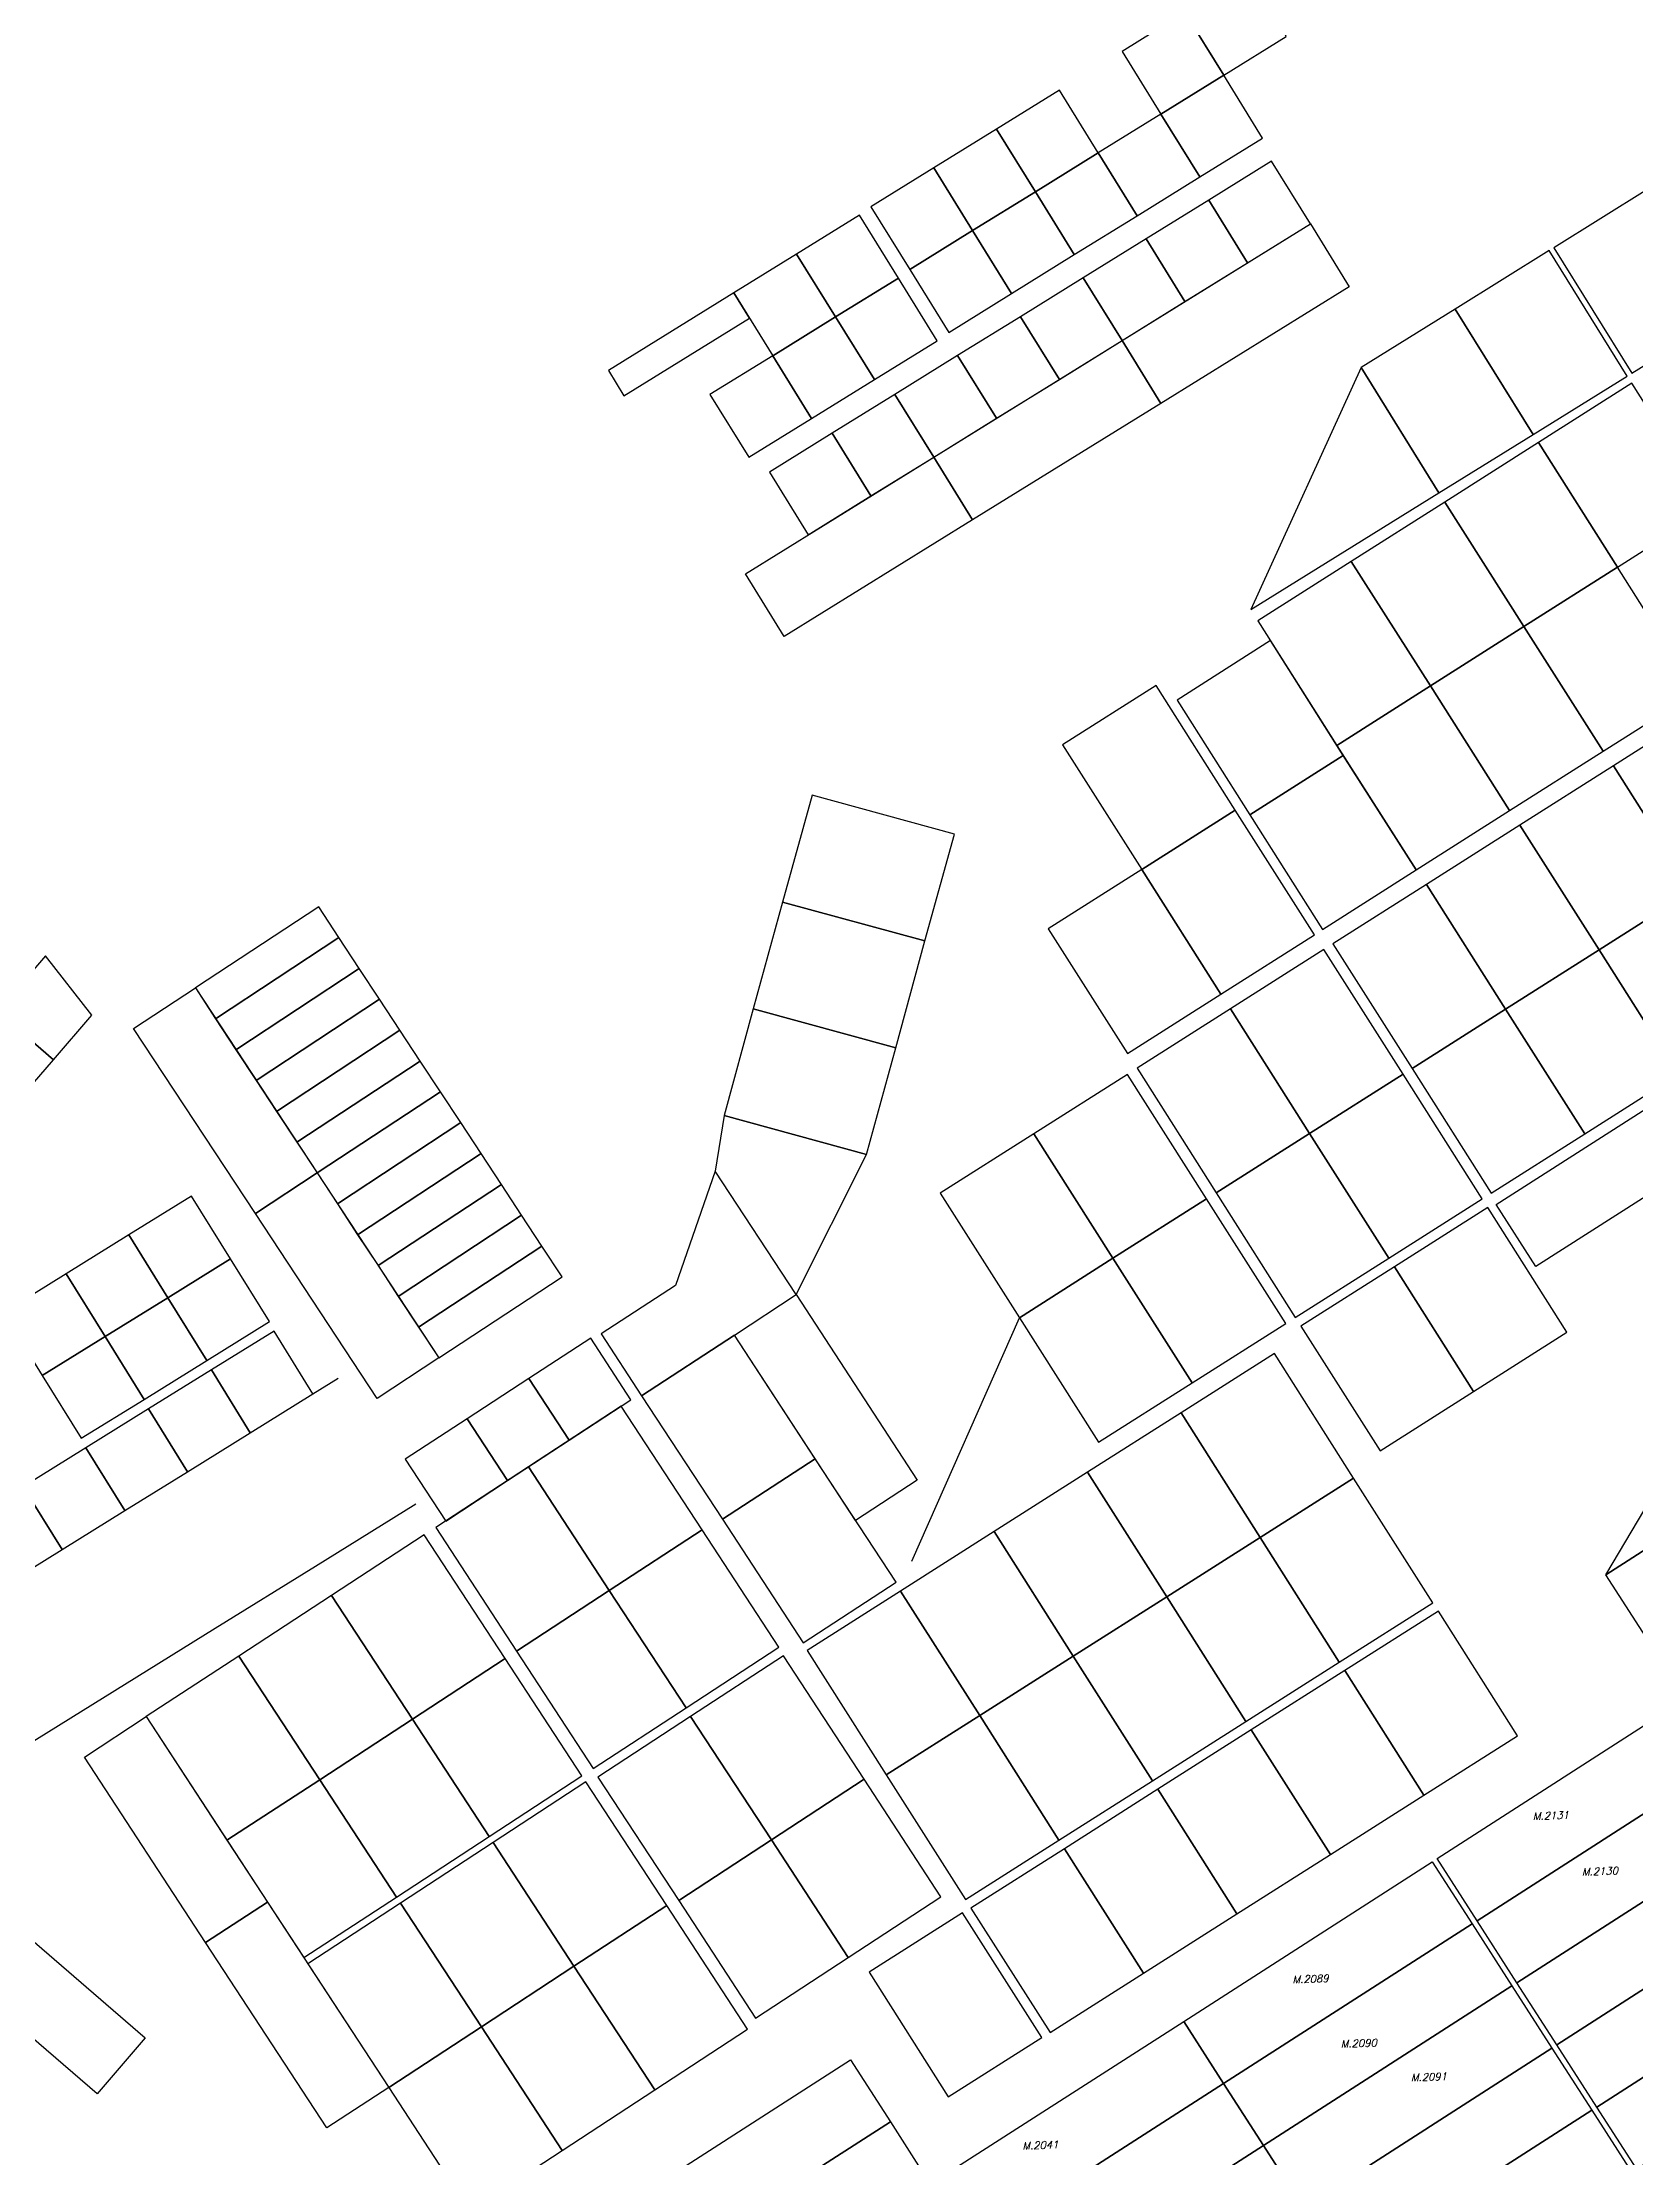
# Model space of a CAD drawing. Header units: inches. Extents: x 149302 to 153095, y 1061065 to 1064946.
# Drawn here: x 150762 to 151841, y 1062207 to 1063640 of the extents above; entities that cross this region are included whole.
import ezdxf
from ezdxf.enums import TextEntityAlignment as Align

# ---------------------------------------------------------------- set-up
doc = ezdxf.new("R2010")
doc.units = ezdxf.units.IN
doc.header["$MEASUREMENT"] = 0
doc.layers.add('020100', color=7, linetype='Continuous')
doc.layers.add('tn_alashak', color=7, linetype='Continuous')
doc.styles.add('tekslain', font='scriptc.shx')

# ---------------------------------------------------------------- blocks, each defined once
blk = doc.blocks.new('A$C3D7239B8')
at = {"layer": '020100', "color": 0}
for points in [[(1315, 1729.4), (1369.1, 1645.3), (1200.8, 1537.2), (1315, 1729.4)], [(1369.1, 1645.3), (1396.1, 1603.2), (1227.8, 1495.1), (1200.8, 1537.2)], [(1254.8, 1453.1), (1281.9, 1411), (1113.6, 1302.9), (1086.6, 1345)], [(1281.9, 1411), (1308.9, 1368.9), (1140.6, 1260.8), (1113.6, 1302.9)], [(1308.9, 1368.9), (1335.9, 1326.9), (1167.6, 1218.8), (1140.6, 1260.8)], [(1083.2, 1342.8), (1110.2, 1300.8), (941.9, 1192.7), (914.9, 1234.7)], [(1335.9, 1326.9), (1362.9, 1284.8), (1194.6, 1176.7), (1167.6, 1218.8)], [(1110.2, 1300.8), (1137.2, 1258.7), (969, 1150.6), (941.9, 1192.7)], [(1362.9, 1284.8), (1389.9, 1242.7), (1221.7, 1134.6), (1194.6, 1176.7)], [(1137.2, 1258.7), (1164.3, 1216.6), (996, 1108.5), (969, 1150.6)], [(914.9, 1234.7), (941.9, 1192.7), (773.7, 1084.6), (746.6, 1126.7)], [(689.2, 1208.6), (716.3, 1166.6), (548, 1058.5), (521, 1100.6)], [(1164.3, 1216.6), (1191.3, 1174.5), (1023, 1066.5), (996, 1108.5)], [(941.9, 1192.7), (969, 1150.6), (800.7, 1042.5), (773.7, 1084.6)], [(716.3, 1166.6), (743.3, 1124.5), (575, 1016.4), (548, 1058.5)], [(1191.3, 1174.5), (1218.3, 1132.5), (1050, 1024.4), (1023, 1066.5)], [(969, 1150.6), (996, 1108.5), (827.7, 1000.4), (800.7, 1042.5)]]:
    blk.add_lwpolyline(points, close=True, dxfattribs=at)
at = {"layer": 'tn_alashak', "color": 0, "style": 'tekslain'}
for s, p in [('M.2131', (1163.7, 1371.6)), ('M.2130', (1196.9, 1333.9)), ('M.2089', (1000.9, 1261)), ('M.2090', (1033.6, 1217.4)), ('M.2091', (1081.1, 1194.6)), ('M.2041', (818, 1148.4))]:
    blk.add_text(s, height=5, rotation=2.0639, dxfattribs=at).set_placement(p, align=Align.CENTER)

msp = doc.modelspace()

# ---------------------------------------------------------------- linework, layer by layer
at = {"layer": '020100'}
for points in [[(151562.1, 1063617.5), (151604.5, 1063643.8), (151583.5, 1063689.6), (151535.8, 1063660.1), (151562.1, 1063617.5)], [(151535.8, 1063660.1), (151493.3, 1063633.7), (151519.6, 1063591.2), (151562.1, 1063617.5), (151535.8, 1063660.1)], [(151562.1, 1063617.5), (151519.6, 1063591.2), (151545.9, 1063548.7), (151588.4, 1063575), (151562.1, 1063617.5)], [(151450.8, 1063607.4), (151408.2, 1063581.1), (151434.6, 1063538.6), (151477.1, 1063564.9), (151450.8, 1063607.4)], [(151519.6, 1063591.2), (151477.1, 1063564.9), (151503.4, 1063522.4), (151545.9, 1063548.7), (151519.6, 1063591.2)], [(151408.2, 1063581.1), (151365.7, 1063554.8), (151392.1, 1063512.3), (151434.6, 1063538.6), (151408.2, 1063581.1)], [(151477.1, 1063564.9), (151434.6, 1063538.6), (151460.9, 1063496.1), (151503.4, 1063522.4), (151477.1, 1063564.9)], [(151365.7, 1063554.8), (151323.2, 1063528.5), (151349.5, 1063486), (151392.1, 1063512.3), (151365.7, 1063554.8)], [(151594.5, 1063559.3), (151552, 1063533), (151578.3, 1063490.5), (151620.8, 1063516.8), (151594.5, 1063559.3)], [(151434.6, 1063538.6), (151392.1, 1063512.3), (151418.4, 1063469.8), (151460.9, 1063496.1), (151434.6, 1063538.6)], [(151552, 1063533), (151509.5, 1063506.7), (151535.8, 1063464.2), (151578.3, 1063490.5), (151552, 1063533)], [(151902.1, 1063455.3), (151849.4, 1063540.3), (151785.7, 1063500.7), (151838.4, 1063415.8), (151902.1, 1063455.3)], [(151315.4, 1063522.8), (151272.9, 1063496.4), (151299.2, 1063453.9), (151341.8, 1063480.2), (151315.4, 1063522.8)], [(151392.1, 1063512.3), (151349.5, 1063486), (151375.9, 1063443.4), (151418.4, 1063469.8), (151392.1, 1063512.3)], [(151509.5, 1063506.7), (151467, 1063480.3), (151493.3, 1063437.8), (151535.8, 1063464.2), (151509.5, 1063506.7)], [(151493.3, 1063437.8), (151620.8, 1063516.8), (151647.1, 1063474.3), (151519.6, 1063395.3), (151493.3, 1063437.8)], [(151272.9, 1063496.4), (151230.4, 1063470.1), (151256.7, 1063427.6), (151299.2, 1063453.9), (151272.9, 1063496.4)], [(151835.3, 1063413.8), (151782.5, 1063498.8), (151718.8, 1063459.2), (151771.6, 1063374.3), (151835.3, 1063413.8)], [(151341.8, 1063480.2), (151299.2, 1063453.9), (151325.6, 1063411.4), (151368.1, 1063437.7), (151341.8, 1063480.2)], [(151467, 1063480.3), (151424.5, 1063454), (151450.8, 1063411.5), (151493.3, 1063437.8), (151467, 1063480.3)], [(151145.4, 1063417.5), (151155.9, 1063400.5), (151240.9, 1063453.1), (151230.4, 1063470.1), (151145.4, 1063417.5)], [(151299.2, 1063453.9), (151256.7, 1063427.6), (151283, 1063385.1), (151325.6, 1063411.4), (151299.2, 1063453.9)], [(151424.5, 1063454), (151381.9, 1063427.7), (151408.3, 1063385.2), (151450.8, 1063411.5), (151424.5, 1063454)], [(151771.6, 1063374.3), (151718.8, 1063459.2), (151655.1, 1063419.7), (151707.8, 1063334.7), (151771.6, 1063374.3)], [(151365.7, 1063358.9), (151493.3, 1063437.8), (151519.6, 1063395.3), (151392.1, 1063316.4), (151365.7, 1063358.9)], [(151256.7, 1063427.6), (151214.2, 1063401.3), (151240.5, 1063358.8), (151283, 1063385.1), (151256.7, 1063427.6)], [(151381.9, 1063427.7), (151339.4, 1063401.4), (151365.7, 1063358.9), (151408.3, 1063385.2), (151381.9, 1063427.7)], [(151580.4, 1063255.6), (151707.8, 1063334.7), (151655.1, 1063419.7), (151580.4, 1063255.6)], [(151892.1, 1063324.5), (151838.5, 1063408.9), (151775.2, 1063368.7), (151828.8, 1063284.3), (151892.1, 1063324.5)], [(151339.4, 1063401.4), (151296.9, 1063375.1), (151323.2, 1063332.6), (151365.7, 1063358.9), (151339.4, 1063401.4)], [(151296.9, 1063375.1), (151254.4, 1063348.8), (151280.7, 1063306.2), (151323.2, 1063332.6), (151296.9, 1063375.1)], [(151828.8, 1063284.3), (151775.2, 1063368.7), (151711.9, 1063328.5), (151765.4, 1063244.1), (151828.8, 1063284.3)], [(151238.2, 1063279.9), (151365.7, 1063358.9), (151392.1, 1063316.4), (151264.5, 1063237.4), (151238.2, 1063279.9)], [(151765.4, 1063244.1), (151711.9, 1063328.5), (151648.5, 1063288.3), (151702.1, 1063203.9), (151765.4, 1063244.1)], [(151702.1, 1063203.9), (151648.5, 1063288.3), (151585.2, 1063248.1), (151638.8, 1063163.7), (151702.1, 1063203.9)], [(151882.4, 1063199.8), (151828.8, 1063284.3), (151765.4, 1063244.1), (151819, 1063159.7), (151882.4, 1063199.8)], [(151643.1, 1063156.9), (151593.8, 1063234.6), (151530.5, 1063194.4), (151579.8, 1063116.7), (151643.1, 1063156.9)], [(151819, 1063159.7), (151765.4, 1063244.1), (151702.1, 1063203.9), (151755.7, 1063119.5), (151819, 1063159.7)], [(151569.9, 1063119.8), (151516.3, 1063204.3), (151453, 1063164.1), (151506.6, 1063079.6), (151569.9, 1063119.8)], [(151755.7, 1063119.5), (151702.1, 1063203.9), (151638.8, 1063163.7), (151692.4, 1063079.3), (151755.7, 1063119.5)], [(151943, 1063105.7), (151889.4, 1063190.1), (151826.1, 1063149.9), (151879.7, 1063065.5), (151943, 1063105.7)], [(151692.4, 1063079.3), (151643.1, 1063156.9), (151579.8, 1063116.7), (151629.1, 1063039.1), (151692.4, 1063079.3)], [(151879.7, 1063065.5), (151826.1, 1063149.9), (151762.7, 1063109.7), (151816.3, 1063025.3), (151879.7, 1063065.5)], [(151379.7, 1063103.5), (151283.3, 1063130), (151263.4, 1063057.6), (151359.8, 1063031.2), (151379.7, 1063103.5)], [(151623.5, 1063035.4), (151569.9, 1063119.8), (151506.6, 1063079.6), (151560.2, 1062995.2), (151623.5, 1063035.4)], [(151816.3, 1063025.3), (151762.7, 1063109.7), (151699.4, 1063069.5), (151753, 1062985.1), (151816.3, 1063025.3)], [(151560.2, 1062995.2), (151506.6, 1063079.6), (151443.3, 1063039.4), (151496.9, 1062955), (151560.2, 1062995.2)], [(151753, 1062985.1), (151699.4, 1063069.5), (151636.1, 1063029.3), (151689.7, 1062944.9), (151753, 1062985.1)], [(151933.3, 1062981.1), (151879.7, 1063065.5), (151816.3, 1063025.3), (151869.9, 1062940.9), (151933.3, 1062981.1)], [(150962.9, 1063033.5), (150949.2, 1063054.4), (150865.7, 1062999.4), (150879.4, 1062978.5), (150962.9, 1063033.5)], [(151359.8, 1063031.2), (151263.4, 1063057.6), (151243.5, 1062985.3), (151340, 1062958.8), (151359.8, 1063031.2)], [(150976.7, 1063012.6), (150962.9, 1063033.5), (150879.4, 1062978.5), (150893.2, 1062957.6), (150976.7, 1063012.6)], [(150764.2, 1063021.2), (150731.6, 1062983.4), (150769.5, 1062950.7), (150795.6, 1062981), (150764.2, 1063021.2)], [(151683.6, 1062941), (151630, 1063025.4), (151566.7, 1062985.2), (151620.3, 1062900.8), (151683.6, 1062941)], [(151869.9, 1062940.9), (151816.3, 1063025.3), (151753, 1062985.1), (151806.6, 1062900.7), (151869.9, 1062940.9)], [(150990.4, 1062991.7), (150976.7, 1063012.6), (150893.2, 1062957.6), (150906.9, 1062936.7), (150990.4, 1062991.7)], [(150865.7, 1062999.4), (150948.1, 1062874.1), (150906.4, 1062846.6), (150823.9, 1062971.9), (150865.7, 1062999.4)], [(151004.2, 1062970.8), (150990.4, 1062991.7), (150906.9, 1062936.7), (150920.6, 1062915.8), (151004.2, 1062970.8)], [(150731.6, 1062983.4), (150698.9, 1062945.5), (150736.8, 1062912.9), (150769.5, 1062950.7), (150731.6, 1062983.4)], [(151340, 1062958.8), (151243.5, 1062985.3), (151223.7, 1062913), (151320.1, 1062886.5), (151340, 1062958.8)], [(151620.3, 1062900.8), (151566.7, 1062985.2), (151503.4, 1062945), (151557, 1062860.6), (151620.3, 1062900.8)], [(151806.6, 1062900.7), (151753, 1062985.1), (151689.7, 1062944.9), (151743.3, 1062860.5), (151806.6, 1062900.7)], [(151017.9, 1062949.9), (151004.2, 1062970.8), (150920.6, 1062915.8), (150934.4, 1062895), (151017.9, 1062949.9)], [(151031.7, 1062929.1), (151017.9, 1062949.9), (150934.4, 1062895), (150948.1, 1062874.1), (151031.7, 1062929.1)], [(151550.5, 1062856.5), (151496.9, 1062940.9), (151433.6, 1062900.7), (151487.1, 1062816.3), (151550.5, 1062856.5)], [(151737.2, 1062856.6), (151683.6, 1062941), (151620.3, 1062900.8), (151673.9, 1062816.4), (151737.2, 1062856.6)], [(151746.6, 1062852.8), (151873.1, 1062933.5), (151900, 1062891.3), (151773.5, 1062810.7), (151746.6, 1062852.8)], [(151045.4, 1062908.2), (151031.7, 1062929.1), (150948.1, 1062874.1), (150961.9, 1062853.2), (151045.4, 1062908.2)], [(151059.2, 1062887.3), (151045.4, 1062908.2), (150961.9, 1062853.2), (150975.6, 1062832.3), (151059.2, 1062887.3)], [(151272.5, 1062791.7), (151320.1, 1062886.5), (151223.7, 1062913), (151217.8, 1062875.4)], [(151072.9, 1062866.4), (151059.2, 1062887.3), (150975.6, 1062832.3), (150989.4, 1062811.4), (151072.9, 1062866.4)], [(151487.1, 1062816.3), (151433.6, 1062900.7), (151370.2, 1062860.5), (151423.8, 1062776.1), (151487.1, 1062816.3)], [(151673.9, 1062816.4), (151620.3, 1062900.8), (151557, 1062860.6), (151610.6, 1062776.2), (151673.9, 1062816.4)], [(150948.1, 1062874.1), (151030.6, 1062748.8), (150988.8, 1062721.3), (150906.4, 1062846.6), (150948.1, 1062874.1)], [(151167.9, 1062723.2), (151230.7, 1062764.3), (151272.5, 1062791.7), (151272.5, 1062791.7), (151217.8, 1062875.4), (151190.8, 1062797.9), (151140.6, 1062765.1), (151167.9, 1062723.2)], [(150820.6, 1062832.1), (150847, 1062789.6), (150889.5, 1062816), (150863.1, 1062858.5), (150820.6, 1062832.1)], [(151086.6, 1062845.5), (151072.9, 1062866.4), (150989.4, 1062811.4), (151003.1, 1062790.5), (151086.6, 1062845.5)], [(151100.4, 1062824.6), (151086.6, 1062845.5), (151003.1, 1062790.5), (151016.9, 1062769.7), (151100.4, 1062824.6)], [(151604.1, 1062772.1), (151550.5, 1062856.5), (151487.1, 1062816.3), (151540.7, 1062731.9), (151604.1, 1062772.1)], [(151794.6, 1062766.3), (151741, 1062850.7), (151677.7, 1062810.5), (151731.3, 1062726.1), (151794.6, 1062766.3)], [(150778.2, 1062805.8), (150804.5, 1062763.3), (150847, 1062789.6), (150820.6, 1062832.1), (150778.2, 1062805.8)], [(150847, 1062789.6), (150873.4, 1062747.1), (150915.8, 1062773.5), (150889.5, 1062816), (150847, 1062789.6)], [(151114.1, 1062803.8), (151100.4, 1062824.6), (151016.9, 1062769.7), (151030.6, 1062748.8), (151114.1, 1062803.8)], [(151540.7, 1062731.9), (151487.1, 1062816.3), (151423.8, 1062776.1), (151477.4, 1062691.7), (151540.7, 1062731.9)], [(150735.7, 1062779.4), (150762, 1062736.9), (150804.5, 1062763.3), (150778.2, 1062805.8), (150735.7, 1062779.4)], [(151731.3, 1062726.1), (151677.7, 1062810.5), (151614.4, 1062770.3), (151668, 1062685.9), (151731.3, 1062726.1)], [(150804.5, 1062763.3), (150830.9, 1062720.8), (150873.4, 1062747.1), (150847, 1062789.6), (150804.5, 1062763.3)], [(151312.8, 1062638.8), (151230.7, 1062764.3), (151272.5, 1062791.7), (151354.6, 1062666.1), (151312.8, 1062638.8)], [(151350.8, 1062611.3), (151423.8, 1062776.1)], [(150762, 1062736.9), (150788.4, 1062694.4), (150830.9, 1062720.8), (150804.5, 1062763.3), (150762, 1062736.9)], [(150876.5, 1062740.7), (150902.8, 1062698.2), (150945.3, 1062724.5), (150919, 1062767), (150876.5, 1062740.7)], [(151091.5, 1062735), (151118.9, 1062693.1), (151160.7, 1062720.5), (151133.4, 1062762.3), (151091.5, 1062735)], [(151285.4, 1062680.6), (151230.7, 1062764.3), (151167.9, 1062723.2), (151222.7, 1062639.6), (151285.4, 1062680.6)], [(151650.1, 1062667.4), (151596.5, 1062751.8), (151533.2, 1062711.6), (151586.8, 1062627.2), (151650.1, 1062667.4)], [(150834, 1062714.3), (150860.4, 1062671.8), (150902.8, 1062698.2), (150876.5, 1062740.7), (150834, 1062714.3)], [(150945.3, 1062724.5), (150962.3, 1062735.1)], [(151049.7, 1062707.6), (151077.1, 1062665.8), (151118.9, 1062693.1), (151091.5, 1062735), (151049.7, 1062707.6)], [(151208.8, 1062632.4), (151154, 1062716.1), (151091.3, 1062675.1), (151146, 1062591.4), (151208.8, 1062632.4)], [(150791.5, 1062687.9), (150817.9, 1062645.5), (150860.4, 1062671.8), (150834, 1062714.3), (150791.5, 1062687.9)], [(151007.8, 1062680.2), (151035.2, 1062638.4), (151077.1, 1062665.8), (151049.7, 1062707.6), (151007.8, 1062680.2)], [(151586.8, 1062627.2), (151533.2, 1062711.6), (151469.9, 1062671.4), (151523.5, 1062587), (151586.8, 1062627.2)], [(150749, 1062661.6), (150775.4, 1062619.1), (150817.9, 1062645.5), (150791.5, 1062687.9), (150749, 1062661.6)], [(151146, 1062591.4), (151091.3, 1062675.1), (151028.5, 1062634), (151083.2, 1062550.3), (151146, 1062591.4)], [(151340.2, 1062596.9), (151285.4, 1062680.6), (151222.7, 1062639.6), (151277.4, 1062555.9), (151340.2, 1062596.9)], [(150706.5, 1062635.2), (150732.9, 1062592.7), (150775.4, 1062619.1), (150749, 1062661.6), (150706.5, 1062635.2)], [(151523.5, 1062587), (151469.9, 1062671.4), (151406.6, 1062631.2), (151460.2, 1062546.8), (151523.5, 1062587)], [(151703.7, 1062582.9), (151650.1, 1062667.4), (151586.8, 1062627.2), (151640.4, 1062542.8), (151703.7, 1062582.9)], [(150947.1, 1062607.9), (151015, 1062650.1)], [(151075.4, 1062545.3), (151020.7, 1062629), (150957.9, 1062588), (151012.7, 1062504.3), (151075.4, 1062545.3)], [(151260.8, 1062552.9), (151208.8, 1062632.4), (151146, 1062591.4), (151198, 1062511.9), (151260.8, 1062552.9)], [(151460.2, 1062546.8), (151406.6, 1062631.2), (151343.3, 1062591), (151396.9, 1062506.6), (151460.2, 1062546.8)], [(151640.4, 1062542.8), (151586.8, 1062627.2), (151523.5, 1062587), (151577.1, 1062502.6), (151640.4, 1062542.8)], [(150811.1, 1062523.6), (150879.1, 1062565.8), (150947.1, 1062607.9)], [(151012.7, 1062504.3), (150957.9, 1062588), (150895.2, 1062546.9), (150949.9, 1062463.2), (151012.7, 1062504.3)], [(151198, 1062511.9), (151146, 1062591.4), (151083.2, 1062550.3), (151135.2, 1062470.8), (151198, 1062511.9)], [(151396.9, 1062506.6), (151343.3, 1062591), (151280, 1062550.8), (151333.6, 1062466.4), (151396.9, 1062506.6)], [(151577.1, 1062502.6), (151523.5, 1062587), (151460.2, 1062546.8), (151513.8, 1062462.4), (151577.1, 1062502.6)], [(151761.1, 1062492.9), (151707.5, 1062577.3), (151644.2, 1062537.1), (151697.7, 1062452.7), (151761.1, 1062492.9)], [(150949.9, 1062463.2), (150895.2, 1062546.9), (150832.4, 1062505.9), (150887.1, 1062422.2), (150949.9, 1062463.2)], [(151127.4, 1062465.8), (151075.4, 1062545.3), (151012.7, 1062504.3), (151064.7, 1062424.8), (151127.4, 1062465.8)], [(151318.6, 1062463.5), (151263.9, 1062547.1), (151201.1, 1062506.1), (151255.8, 1062422.4), (151318.6, 1062463.5)], [(151513.8, 1062462.4), (151460.2, 1062546.8), (151396.9, 1062506.6), (151450.5, 1062422.2), (151513.8, 1062462.4)], [(151697.7, 1062452.7), (151644.2, 1062537.1), (151580.8, 1062496.9), (151634.4, 1062412.5), (151697.7, 1062452.7)], [(150743.1, 1062481.4), (150811.1, 1062523.6)], [(150872.6, 1062353), (150790.5, 1062478.5), (150832.4, 1062505.9), (150914.5, 1062380.3), (150872.6, 1062353)], [(151064.7, 1062424.8), (151012.7, 1062504.3), (150949.9, 1062463.2), (151001.9, 1062383.7), (151064.7, 1062424.8)], [(151255.8, 1062422.4), (151201.1, 1062506.1), (151138.3, 1062465), (151193.1, 1062381.3), (151255.8, 1062422.4)], [(151450.5, 1062422.2), (151396.9, 1062506.6), (151333.6, 1062466.4), (151387.2, 1062382), (151450.5, 1062422.2)], [(151634.4, 1062412.5), (151580.8, 1062496.9), (151517.5, 1062456.7), (151571.1, 1062372.3), (151634.4, 1062412.5)], [(151001.9, 1062383.7), (150949.9, 1062463.2), (150887.1, 1062422.2), (150939.1, 1062342.7), (151001.9, 1062383.7)], [(151184.9, 1062378), (151130.2, 1062461.7), (151067.4, 1062420.6), (151122.1, 1062336.9), (151184.9, 1062378)], [(151370.6, 1062383.9), (151318.6, 1062463.5), (151255.8, 1062422.4), (151307.8, 1062342.9), (151370.6, 1062383.9)], [(151571.1, 1062372.3), (151517.5, 1062456.7), (151454.2, 1062416.5), (151507.8, 1062332.1), (151571.1, 1062372.3)], [(151122.1, 1062336.9), (151067.4, 1062420.6), (151004.6, 1062379.6), (151059.4, 1062295.9), (151122.1, 1062336.9)], [(151307.8, 1062342.9), (151255.8, 1062422.4), (151193.1, 1062381.3), (151245.1, 1062301.8), (151307.8, 1062342.9)], [(151507.8, 1062332.1), (151454.2, 1062416.5), (151390.9, 1062376.3), (151444.5, 1062291.9), (151507.8, 1062332.1)], [(150799.1, 1062250.5), (150685.5, 1062348.5), (150718.1, 1062386.4), (150831.7, 1062288.4), (150799.1, 1062250.5)], [(150954.8, 1062227.4), (150872.6, 1062353), (150914.5, 1062380.3), (150996.6, 1062254.8), (150954.8, 1062227.4)], [(151059.4, 1062295.9), (151004.6, 1062379.6), (150941.9, 1062338.5), (150996.6, 1062254.8), (151059.4, 1062295.9)], [(151239.6, 1062294.3), (151184.9, 1062378), (151122.1, 1062336.9), (151176.9, 1062253.2), (151239.6, 1062294.3)], [(151438.9, 1062288.6), (151385.3, 1062373.1), (151322, 1062332.9), (151375.6, 1062248.4), (151438.9, 1062288.6)], [(151176.9, 1062253.2), (151122.1, 1062336.9), (151059.4, 1062295.9), (151114.1, 1062212.2), (151176.9, 1062253.2)], [(151114.1, 1062212.2), (151059.4, 1062295.9), (150996.6, 1062254.8), (151051.3, 1062171.1), (151114.1, 1062212.2)]]:
    msp.add_lwpolyline(points, dxfattribs=at)

# ---------------------------------------------------------------- block references
at = {"layer": 'tn_alashak', "color": 6}
msp.add_blockref('A$C3D7239B8', (150620.1, 1061064.8), dxfattribs=at)

doc.saveas('drawing.dxf')
